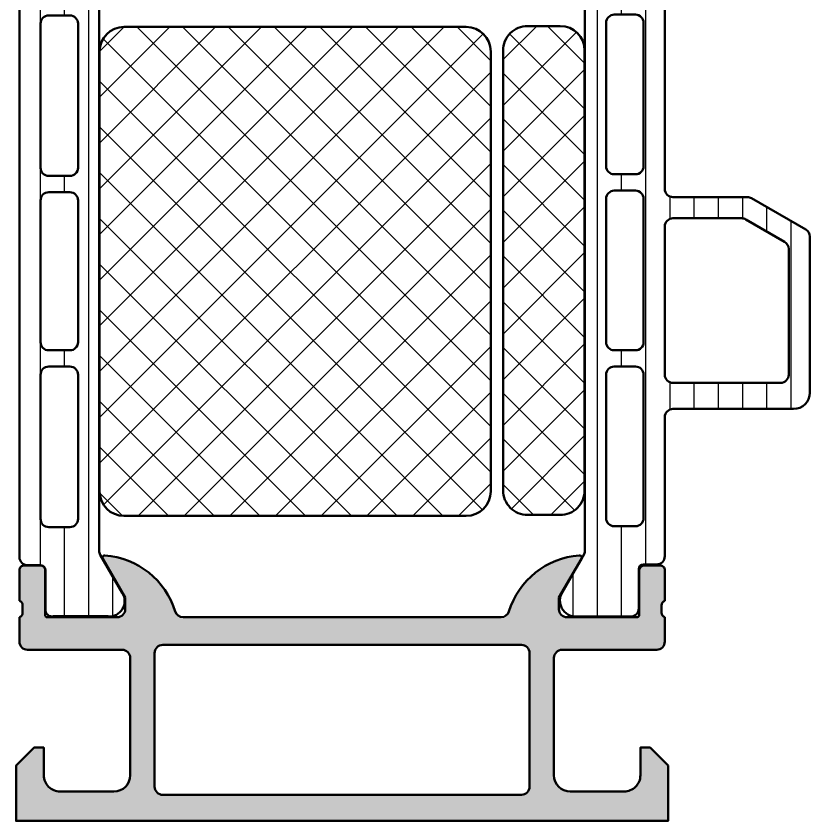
# Model space of a CAD drawing. Extents: x 0 to 69, y 0 to 75.
# Drawn here: x 0 to 48.7, y 0 to 49.39 of the extents above; entities that cross this region are included whole.
import ezdxf

# ---------------------------------------------------------------- set-up
doc = ezdxf.new("R2010")
doc.units = 0
for name, color, linetype, lineweight in [('0S-Alu contour', 7, 'Continuous', 50), ('0S-Alu hatch', 252, 'Continuous', 25), ('0S-Plastic contour', 254, 'Continuous', 50), ('0S-Plastic hatch', 253, 'Continuous', 25), ('0S-PT contour', 91, 'Continuous', 50), ('0S-PT hatch', 103, 'Continuous', 25)]:
    doc.layers.add(name, color=color, linetype=linetype, lineweight=lineweight)
pattern_1 = [(135, (0, 0), (-1.403165018917055, -1.403165018917055), []), (225, (0, 0), (1.403165018917055, -1.403165018917055), [])]
pattern_2 = [(90, (0, 0), (-1.4859, 0), [])]

# ---------------------------------------------------------------- blocks, each defined once
blk = doc.blocks.new('480850__C86DEB85_B54B_4BB6_856E_8B6E13D4E679_')
at = {"layer": '0S-PT hatch'}
h = blk.add_hatch(dxfattribs=at)
h.set_pattern_fill('ANSI37', color=256, scale=0.625, angle=90, style=0)
h.set_pattern_definition(pattern_1)
edge = h.paths.add_edge_path()
edge.add_line((27.61946815250222, 48.72140498782613), (6.619468152502214, 48.72140498782613))
edge.add_arc((6.619468152502213, 47.22140498782613), 1.5, 90, 180)
edge.add_line((5.119468152502213, 47.22140498782613), (5.119468152502213, 20.22140498782613))
edge.add_arc((6.619468152502213, 20.22140498782613), 1.5, 180, 270)
edge.add_line((6.619468152502213, 18.72140498782613), (27.61946815250222, 18.72140498782613))
edge.add_arc((27.61946815250222, 20.22140498782613), 1.5, 270, 360)
edge.add_line((29.11946815250221, 20.22140498782613), (29.11946815250221, 47.22140498782613))
edge.add_arc((27.61946815250222, 47.22140498782613), 1.5, 0, 90)
at = {"layer": '0S-PT contour', "color": 7}
for points in [[(27.61946815250222, 48.72140498782613), (6.619468152502213, 48.72140498782613)], [(5.119468152502213, 47.22140498782613), (5.119468152502213, 20.22140498782613)], [(29.11946815250221, 20.22140498782613), (29.11946815250221, 47.22140498782613)], [(6.619468152502213, 18.72140498782613), (27.61946815250222, 18.72140498782613)]]:
    blk.add_lwpolyline(points, dxfattribs=at)
for centre, start, end in [((6.619468152502213, 47.22140498782613), 90, 180), ((27.61946815250222, 47.22140498782613), 0, 90), ((6.619468152502213, 20.22140498782613), 180, 270), ((27.61946815250222, 20.22140498782613), 270, 0)]:
    blk.add_arc(centre, 1.5, start, end, dxfattribs=at)
blk = doc.blocks.new('391470__F5457137_F1E0_4582_964E_1BFD200EFB5A_')
at = {"layer": '0S-Alu hatch'}
h = blk.add_hatch(color=256, dxfattribs=at)
edge = h.paths.add_edge_path()
edge.add_line((39.80000000000018, 11.00001403045667), (39.80000000000018, 12.50000041892508))
edge.add_ellipse((39.87883659691073, 12.76752152116956), major_axis=(-0.2788955882737116, 0), ratio=1, start_angle=-1.1645893740987958, end_angle=73.5801235805082, ccw=False)
edge.add_line((39.59999861853129, 12.77318993997949), (39.5999986185313, 13.22678393997948))
edge.add_ellipse((39.87886671417449, 13.23244459945653), major_axis=(-0.2789255417371645, 0), ratio=1, start_angle=-73.57540544464592, end_angle=1.162870072884573, ccw=False)
edge.add_line((39.79999961853132, 13.49998793997948), (39.79999961853136, 15.37999893998799))
edge.add_arc((39.49999961853137, 15.379998939988), 0.29999999999999, 0, 90.00000000000136)
edge.add_line((39.49999961853137, 15.67999893998799), (38.52002529948858, 15.67999893998802))
edge.add_arc((38.52002529948858, 15.37999893998801), 0.3000000000000114, 90, 180)
edge.add_line((38.22002529948857, 15.37999893998801), (38.22002529948851, 12.61999729860506))
edge.add_ellipse((38.10002529948851, 12.61999729860507), major_axis=(-0.1200000000000045, 0), ratio=1, start_angle=89.99990065166139, end_angle=180, ccw=False)
edge.add_line((38.10002509141384, 12.49999729860525), (33.8000011665426, 12.50000475465639))
edge.add_ellipse((33.79998828428895, 12.99999187226437), major_axis=(-0.4999871177739289, 0), ratio=1, start_angle=-0.0006019649143240713, end_angle=90.00147623556398, ccw=False)
edge.add_line((33.30000116654261, 12.99999712526388), (33.30000116654263, 13.70000170289859))
edge.add_line((33.30000116654263, 13.70000170289859), (34.68085483830689, 16.09171827501089))
edge.add_arc((34.56246906840998, 16.16006810665604), 0.1367000000000057, 330.000081479616, 454.4727263920607)
edge.add_arc((34.93573310575901, 11.38825965200797), 4.923085062803546, 94.47272639205757, 162.7104472842633)
edge.add_ellipse((29.75769010453852, 13.00000475465612), major_axis=(-0.4999999999996191, 0), ratio=1, start_angle=89.9999999999971, end_angle=162.7104472842605, ccw=False)
edge.add_line((29.7576901045385, 12.5000047546565), (10.24230951399259, 12.50000475465649))
edge.add_ellipse((10.24230951399257, 13.0000047546561), major_axis=(-0.4999999999996092, 0), ratio=1, start_angle=17.289552715738296, end_angle=90.00000000000267, ccw=False)
edge.add_arc((5.064266512772082, 11.38825965200797), 4.923085062803544, 17.28955271573672, 85.52727360794245)
edge.add_arc((5.437530550121104, 16.16006810665604), 0.1366999999999996, 85.52727360793561, 209.9999185203855)
edge.add_line((5.319144780224208, 16.09171827501089), (6.699998451988464, 13.70000170289859))
edge.add_line((6.699998451988464, 13.70000170289859), (6.699998451988478, 12.99999712526187))
edge.add_ellipse((6.200011334242147, 12.99999187226436), major_axis=(-0.4999871177739256, 0), ratio=1, start_angle=89.99852376443499, end_angle=180.0006019649143, ccw=False)
edge.add_line((6.199998451988489, 12.50000475465639), (1.899974527117261, 12.49999729860525))
edge.add_ellipse((1.899974319042581, 12.61999729860507), major_axis=(-0.1200000000000002, 0), ratio=1, start_angle=0, end_angle=90.00009934834151, ccw=False)
edge.add_line((1.77997431904258, 12.61999729860507), (1.779974319042523, 15.37999893998802))
edge.add_arc((1.479974319042514, 15.37999893998801), 0.3000000000000096, 0, 90.0000000000003)
edge.add_line((1.479974319042512, 15.67999893998802), (0.499999999999726, 15.67999893998799))
edge.add_arc((0.499999999999723, 15.379998939988), 0.29999999999999, 89.99999999999945, 180)
edge.add_line((0.1999999999997329, 15.379998939988), (0.1999999999997761, 13.49998793997948))
edge.add_ellipse((0.12113290435661, 13.23244459945653), major_axis=(-0.2789255417371623, 0), ratio=1, start_angle=178.8371299271148, end_angle=253.5754054446464, ccw=False)
edge.add_line((0.4000009999997906, 13.22678393997948), (0.4000009999998048, 12.77318993997949))
edge.add_ellipse((0.1211635534567856, 12.76752153198112), major_axis=(-0.2788950563274062, 0), ratio=1, start_angle=106.4198764194916, end_angle=181.1645893740976, ccw=False)
edge.add_line((0.1999999999998179, 12.50000093998802), (0.2000000000002728, 11.00001403045644))
edge.add_arc((0.7000000000003866, 11.00001403045655), 0.5000000000001137, 180, 269.999999999987)
edge.add_line((0.7000000000002727, 10.50001403045644), (6.500000000000454, 10.50001403045598))
edge.add_ellipse((6.499973327062777, 9.999987357519219), major_axis=(-0.5000266736481755, 0), ratio=1, start_angle=180.0030563303085, end_angle=269.99694366953327, ccw=False)
edge.add_line((6.999999999999545, 10.00001403045551), (6.999999999999545, 2.800016843795674))
edge.add_ellipse((5.999987457678241, 2.800029505327769), major_axis=(-1.000012542401459, 0), ratio=1, start_angle=90.0007186130888, end_angle=179.9992745571189, ccw=False)
edge.add_line((5.999999999999998, 1.800016963004964), (2.700012207031704, 1.800016963004964))
edge.add_ellipse((2.699988454923178, 2.799993210894067), major_axis=(-0.9999762481711911, 0), ratio=1, start_angle=-0.0013540976534045512, end_angle=90.00136092789768, ccw=False)
edge.add_line((1.70001220703125, 2.800016843795173), (1.70001220703125, 4.50001355361951))
edge.add_line((1.70001220703125, 4.50001355361951), (1.09997558593659, 4.500013553619282))
edge.add_line((1.09997558593659, 4.500013553619282), (4.547e-13, 3.400038206099907))
edge.add_line((4.547e-13, 3.400038206099907), (0, 0))
edge.add_line((0, 0), (40.00000000000045, 0))
edge.add_line((40.00000000000045, 0), (40, 3.400038206100816))
edge.add_line((40, 3.400038206100816), (38.90002441406341, 4.500013553619282))
edge.add_line((38.90002441406341, 4.500013553619282), (38.29998779296921, 4.500013553619282))
edge.add_line((38.29998779296921, 4.500013553619282), (38.29998779296921, 2.800016843795447))
edge.add_ellipse((37.30001154507739, 2.799993210893959), major_axis=(-0.9999762481710792, 0), ratio=1, start_angle=89.99863907209578, end_angle=180.0013540976535, ccw=False)
edge.add_line((37.29998779296875, 1.800016963004964), (34.00000000000046, 1.800016963004964))
edge.add_ellipse((34.00001254232199, 2.800029505327545), major_axis=(-1.000012542401235, 0), ratio=1, start_angle=0.0007254428811052094, end_angle=89.99928138692388, ccw=False)
edge.add_line((33.00000000000091, 2.800016843801926), (33.00000000000091, 10.00001403045621))
edge.add_ellipse((33.50002667293801, 9.999987357519336), major_axis=(-0.500026673648511, 0), ratio=1, start_angle=270.00305633050516, end_angle=359.99694366969146, ccw=False)
edge.add_line((33.5, 10.50001403045644), (39.30000000000018, 10.50001403045644))
edge.add_arc((39.29999999999996, 11.00001403045667), 0.5000000000002274, 270.000000000026, 360)
edge = h.paths.add_edge_path()
edge.add_line((8.999999618530182, 10.79999999999995), (31.00000000000091, 10.79999999999995))
edge.add_ellipse((31.0000000000006, 10.3000000000001), major_axis=(-0.4999999999998579, 0), ratio=1, start_angle=180, end_angle=269.9999999999642, ccw=False)
edge.add_line((31.50000000000046, 10.29999999999995), (31.50000000000091, 2.100020014762776))
edge.add_ellipse((31.00000000000091, 2.100020014762776), major_axis=(-0.5, 0), ratio=1, start_angle=90, end_angle=180, ccw=False)
edge.add_line((31.00000000000091, 1.600020014762776), (8.999999618530182, 1.600020014762776))
edge.add_ellipse((8.999996745898267, 2.100017142129735), major_axis=(-0.4999971273752112, 0), ratio=1, start_angle=-0.0003155210582121981, end_angle=90.0003291812609, ccw=False)
edge.add_line((8.499999618530637, 2.100019895553487), (8.499999618530637, 10.30000000000018))
edge.add_ellipse((8.99999961853041, 10.30000000000018), major_axis=(-0.4999999999997727, 0), ratio=1, start_angle=270.00000000002603, end_angle=360, ccw=False)
at = {"layer": '0S-Alu contour', "color": 7}
for points in [[(5.319144780224208, 16.09171827501089), (6.699998451988464, 13.70000170289859), (6.699998451988478, 12.99999712526187)], [(33.30000116654261, 12.99999712526388), (33.30000116654263, 13.70000170289859), (34.68085483830689, 16.09171827501089)], [(0.1999999999997329, 15.379998939988), (0.1999999999997761, 13.49998793997948)], [(1.479974319042512, 15.67999893998802), (0.4999999999997259, 15.67999893998799)], [(1.77997431904258, 12.61999729860507), (1.779974319042523, 15.37999893998802)], [(38.22002529948857, 15.37999893998801), (38.22002529948851, 12.61999729860506)], [(39.49999961853137, 15.67999893998799), (38.52002529948858, 15.67999893998802)], [(39.79999961853132, 13.49998793997948), (39.79999961853136, 15.37999893998799)], [(0.4000009999997906, 13.22678393997948), (0.4000009999998048, 12.77318993997949)], [(39.59999861853129, 12.77318993997949), (39.5999986185313, 13.22678393997948)], [(0.1999999999998179, 12.50000093998802), (0.2000000000002728, 11.00001403045644)], [(6.199998451988489, 12.50000475465639), (1.899974527117261, 12.49999729860525)], [(29.7576901045385, 12.5000047546565), (10.24230951399259, 12.50000475465649)], [(38.10002509141384, 12.49999729860525), (33.8000011665426, 12.50000475465639)], [(39.80000000000018, 11.00001403045667), (39.80000000000018, 12.50000041892508)], [(0.7000000000002727, 10.50001403045644), (6.500000000000454, 10.50001403045598)], [(8.999999618530182, 10.79999999999995), (31.00000000000091, 10.79999999999995)], [(33.5, 10.50001403045644), (39.30000000000018, 10.50001403045644)], [(6.999999999999545, 10.00001403045551), (6.999999999999545, 2.800016843795674)], [(8.499999618530637, 2.100019895553487), (8.499999618530637, 10.30000000000018)], [(31.50000000000046, 10.29999999999995), (31.50000000000091, 2.100020014762776)], [(33.00000000000091, 2.800016843801926), (33.00000000000091, 10.00001403045621)], [(1.70001220703125, 2.800016843795173), (1.70001220703125, 4.50001355361951), (1.09997558593659, 4.500013553619282), (4.547e-13, 3.400038206099907), (0, 0), (40.00000000000045, 0), (40, 3.400038206100816), (38.90002441406341, 4.500013553619282), (38.29998779296921, 4.500013553619282), (38.29998779296921, 2.800016843795447)], [(5.999999999999998, 1.800016963004964), (2.700012207031704, 1.800016963004964)], [(31.00000000000091, 1.600020014762776), (8.999999618530182, 1.600020014762776)], [(37.29998779296875, 1.800016963004964), (34.00000000000046, 1.800016963004964)]]:
    blk.add_lwpolyline(points, dxfattribs=at)
for centre, radius, start, end in [((5.437530550121104, 16.16006810665604), 0.1366999999999996, 85.52727360793561, 209.9999185203855), ((5.064266512772082, 11.38825965200797), 4.923085062803544, 17.28955271573672, 85.52727360794245), ((34.93573310575901, 11.38825965200797), 4.923085062803546, 94.47272639205757, 162.7104472842633), ((34.56246906840998, 16.16006810665604), 0.1367000000000057, 330.000081479616, 94.47272639206066), ((0.499999999999723, 15.379998939988), 0.29999999999999, 89.99999999999945, 180), ((1.479974319042514, 15.37999893998801), 0.3000000000000096, 0, 90.0000000000003), ((38.52002529948858, 15.37999893998801), 0.3000000000000114, 90, 180), ((39.49999961853137, 15.379998939988), 0.29999999999999, 0, 90.00000000000136), ((0.7000000000003866, 11.00001403045655), 0.5000000000001137, 180, 269.999999999987), ((39.29999999999996, 11.00001403045667), 0.5000000000002274, 270.000000000026, 0)]:
    blk.add_arc(centre, radius, start, end, dxfattribs=at)
at = {"layer": '0S-Alu contour', "color": 7, "extrusion": (0, 0, -1)}
for centre, radius, start, end in [((-0.12113290435661, 13.23244459945653), 0.2789255417371623, 106.4245945553536, 181.1628700728853), ((-39.87886671417449, 13.23244459945653), 0.2789255417371645, 358.8371299271154, 73.57540544464598), ((-6.200011334242147, 12.99999187226436), 0.4999871177739256, 179.9993980350857, 270.001476235565), ((-10.24230951399257, 13.0000047546561), 0.4999999999996092, 269.9999999999973, 342.7104472842617), ((-29.75769010453852, 13.00000475465612), 0.4999999999996191, 197.2895527157395, 270.0000000000029), ((-33.79998828428895, 12.99999187226437), 0.499987117773929, 269.998523764436, 0.0006019649143335), ((-0.1211635534567856, 12.76752153198112), 0.2788950563274062, 178.8354106259024, 253.5801235805084), ((-1.899974319042581, 12.61999729860507), 0.1200000000000002, 269.9999006516585, 0), ((-38.10002529948851, 12.61999729860507), 0.1200000000000045, 180, 270.0000993483386), ((-39.87883659691073, 12.76752152116956), 0.2788955882737116, 286.4198764194918, 1.164589374098802), ((-6.499973327062777, 9.999987357519219), 0.5000266736481755, 90.00305633046673, 179.9969436696915), ((-8.99999961853041, 10.30000000000018), 0.4999999999997727, 0, 89.99999999997395), ((-31.0000000000006, 10.3000000000001), 0.4999999999998579, 90.00000000003583, 180), ((-33.50002667293801, 9.999987357519336), 0.500026673648511, 0.0030563303085188, 89.99694366949483), ((-2.699988454923178, 2.799993210894067), 0.9999762481711911, 269.9986390721023, 0.0013540976534197), ((-5.999987457678241, 2.800029505327769), 1.000012542401459, 180.0007254428812, 269.9992813869112), ((-34.00001254232199, 2.800029505327545), 1.000012542401235, 270.0007186130761, 359.9992745571189), ((-37.30001154507739, 2.799993210893959), 0.9999762481710792, 179.9986459023465, 270.0013609279042), ((-8.999996745898267, 2.100017142129735), 0.4999971273752112, 269.9996708187391, 0.0003155210581503), ((-31.00000000000091, 2.100020014762776), 0.5, 180, 270)]:
    blk.add_arc(centre, radius, start, end, dxfattribs=at)
blk = doc.blocks.new('278259__1E640822_5271_4DD2_96CB_6BA0FCC46A5F___A427173F_CD41_413F_9BF4_616A60D7159D_')
at = {"layer": '0S-Plastic hatch'}
h = blk.add_hatch(dxfattribs=at)
h.set_pattern_fill('ANSI31', color=256, scale=0.4680000000000001, angle=45, style=0)
h.set_pattern_definition(pattern_2)
edge = h.paths.add_edge_path()
edge.add_line((44.86602540378232, 38.280002), (40.29999999999788, 38.28000200000001))
edge.add_ellipse((40.29999999999787, 38.78000200000001), major_axis=(-0.4999999999999929, 0), ratio=1, start_angle=0, end_angle=90.0000000000008, ccw=False)
edge.add_line((39.79999999999789, 38.78000200000001), (39.79999999999792, 51.32000200000001))
edge.add_arc((39.31500534626164, 51.32621741793055), 0.4850344787464273, 359.2657698000926, 451.772822856612)
edge.add_line((39.29999999999792, 51.81101973347405), (38.49999999999792, 51.81101973347404))
edge.add_ellipse((38.51589986265247, 52.1265879387514), major_axis=(-0.3159685076307552, 0), ratio=1, start_angle=1.1943399875257796, end_angle=87.11559882400871, ccw=False)
edge.add_line((38.19999999999792, 52.12000200000001), (38.19999999999792, 54.52000200000001))
edge.add_arc((37.77918735354941, 54.55280247580948), 0.4220890363706773, 355.5430600779406, 460.8132327858759)
edge.add_line((37.69999999999792, 54.96739687719696), (34.35655099261494, 54.96739687719697))
edge.add_arc((34.29740552978362, 54.02000200000003), 0.9492392949686216, 86.42768479904498, 211.7852894609867)
edge.add_line((33.4905255888305, 53.52000200000002), (34.83301270189013, 51.19474611167426))
edge.add_ellipse((34.39999999999784, 50.94474611167425), major_axis=(-0.5000000000000692, 0), ratio=1, start_angle=180, end_angle=209.9999999999964, ccw=False)
edge.add_line((34.89999999999791, 50.94474611167427), (34.89999999999783, 16.61525788832578))
edge.add_ellipse((31.95758078183888, 16.93757717040204), major_axis=(-2.960020367326764, 0), ratio=1, start_angle=168.80234837655, end_angle=173.7486152229199, ccw=False)
edge.add_line((34.86125158358074, 16.36275854674668), (33.51876447052108, 14.03750265842093))
edge.add_arc((34.34216939493232, 13.51505902075727), 0.975163075633972, 147.605209744158, 270.8450224824836)
edge.add_line((34.35655099261484, 12.54000200000002), (37.69999999999783, 12.54000200000002))
edge.add_arc((37.69999999999783, 13.04000200000002), 0.5, 270, 360)
edge.add_line((38.19999999999783, 13.04000200000002), (38.19999999999783, 15.44000200000002))
edge.add_ellipse((38.49999999999784, 15.44000200000002), major_axis=(-0.3000000000000043, 0), ratio=1, start_angle=270.00000000000273, end_angle=360, ccw=False)
edge.add_line((38.49999999999783, 15.74000200000002), (39.29999999999784, 15.74000200000002))
edge.add_arc((39.29999999999784, 16.24000200000002), 0.5, 270, 360)
edge.add_line((39.79999999999784, 16.24000200000002), (39.79999999999786, 24.78000200000001))
edge.add_ellipse((40.29999999999785, 24.78000200000002), major_axis=(-0.4999999999999929, 0), ratio=1, start_angle=270, end_angle=360, ccw=False)
edge.add_line((40.29999999999786, 25.28000200000001), (47.69999999999785, 25.280002))
edge.add_arc((47.69999999999785, 26.280002), 1.000000000000003, 270, 360)
edge.add_line((48.69999999999786, 26.280002), (48.69999999999788, 35.85513086940357))
edge.add_arc((48.19999999999788, 35.85513086940357), 0.5000000000000071, 0, 59.99999999999956)
edge.add_line((48.44999999999789, 36.28814357129579), (45.11602540378232, 38.21301470189222))
edge.add_arc((44.86602540378231, 37.78000200000001), 0.5000000000000016, 59.99999999999915, 89.9999999999992)
edge = h.paths.add_edge_path()
edge.add_ellipse((40.29999999999787, 36.48000200000002), major_axis=(-0.5, 0), ratio=1, start_angle=270, end_angle=360, ccw=False)
edge.add_line((40.29999999999787, 36.98000200000001), (44.51769145362186, 36.980002))
edge.add_ellipse((44.51769145362187, 36.480002), major_axis=(-0.5000000000000006, 0), ratio=1, start_angle=240.000000000001, end_angle=270.0000000000008, ccw=False)
edge.add_line((44.76769145362186, 36.91301470189222), (47.14999999999788, 35.53758822134928))
edge.add_ellipse((46.89999999999787, 35.10457551945706), major_axis=(-0.5000000000000071, 0), ratio=1, start_angle=180, end_angle=239.9999999999996, ccw=False)
edge.add_line((47.39999999999787, 35.10457551945706), (47.39999999999787, 27.380002))
edge.add_ellipse((46.89999999999786, 27.380002), major_axis=(-0.5000000000000071, 0), ratio=1, start_angle=90, end_angle=180, ccw=False)
edge.add_line((46.89999999999786, 26.88000199999999), (40.29999999999787, 26.88000200000001))
edge.add_ellipse((40.29999999999787, 27.38000200000001), major_axis=(-0.5, 0), ratio=1, start_angle=0, end_angle=90, ccw=False)
edge.add_line((39.79999999999787, 27.38000200000001), (39.79999999999788, 36.48000200000002))
edge = h.paths.add_edge_path()
edge.add_ellipse((37.9999999999979, 48.98000200000002), major_axis=(-0.5000000000000071, 0), ratio=1, start_angle=180, end_angle=269.9999999999992, ccw=False)
edge.add_line((38.4999999999979, 48.98000200000002), (38.49999999999789, 40.18000200000002))
edge.add_ellipse((37.99999999999789, 40.18000200000002), major_axis=(-0.5, 0), ratio=1, start_angle=90, end_angle=180, ccw=False)
edge.add_line((37.99999999999789, 39.68000200000002), (36.69999999999788, 39.68000200000002))
edge.add_ellipse((36.69999999999788, 40.18000200000002), major_axis=(-0.5, 0), ratio=1, start_angle=0, end_angle=90, ccw=False)
edge.add_line((36.19999999999789, 40.18000200000002), (36.1999999999979, 48.98000200000002))
edge.add_ellipse((36.6999999999979, 48.98000200000002), major_axis=(-0.5, 0), ratio=1, start_angle=269.9999999999992, end_angle=360, ccw=False)
edge.add_line((36.69999999999791, 49.48000200000001), (37.99999999999791, 49.48000200000002))
edge = h.paths.add_edge_path()
edge.add_ellipse((37.99999999999788, 38.18000200000002), major_axis=(-0.5, 0), ratio=1, start_angle=180, end_angle=270, ccw=False)
edge.add_line((38.49999999999788, 38.18000200000002), (38.49999999999787, 29.38000200000002))
edge.add_ellipse((37.99999999999787, 29.38000200000002), major_axis=(-0.5, 0), ratio=1, start_angle=89.9999999999992, end_angle=180, ccw=False)
edge.add_line((37.99999999999786, 28.88000200000002), (36.69999999999787, 28.88000200000002))
edge.add_ellipse((36.69999999999787, 29.38000200000002), major_axis=(-0.5, 0), ratio=1, start_angle=0, end_angle=90, ccw=False)
edge.add_line((36.19999999999786, 29.38000200000002), (36.19999999999788, 38.18000200000002))
edge.add_ellipse((36.69999999999788, 38.18000200000002), major_axis=(-0.5000000000000071, 0), ratio=1, start_angle=270, end_angle=360, ccw=False)
edge.add_line((36.69999999999788, 38.68000200000003), (37.99999999999788, 38.68000200000002))
edge = h.paths.add_edge_path()
edge.add_ellipse((37.99999999999786, 27.38000200000002), major_axis=(-0.5, 0), ratio=1, start_angle=180, end_angle=269.9999999999992, ccw=False)
edge.add_line((38.49999999999786, 27.38000200000002), (38.49999999999784, 18.58000200000002))
edge.add_ellipse((37.99999999999784, 18.58000200000001), major_axis=(-0.5, 0), ratio=1, start_angle=90, end_angle=180, ccw=False)
edge.add_line((37.99999999999784, 18.08000200000001), (36.69999999999784, 18.08000200000002))
edge.add_ellipse((36.69999999999784, 18.58000200000002), major_axis=(-0.5, 0), ratio=1, start_angle=0, end_angle=90, ccw=False)
edge.add_line((36.19999999999784, 18.58000200000002), (36.19999999999786, 27.38000200000002))
edge.add_ellipse((36.69999999999786, 27.38000200000002), major_axis=(-0.5, 0), ratio=1, start_angle=270, end_angle=360, ccw=False)
edge.add_line((36.69999999999786, 27.88000200000002), (37.99999999999786, 27.88000200000002))
at = {"layer": '0S-Alu contour', "color": 7}
for points in [[(36.69999999999791, 49.48000200000001), (37.99999999999791, 49.48000200000002)], [(36.19999999999789, 40.18000200000002), (36.1999999999979, 48.98000200000002)], [(38.4999999999979, 48.98000200000002), (38.49999999999789, 40.18000200000002)], [(37.99999999999789, 39.68000200000002), (36.69999999999788, 39.68000200000002)], [(36.69999999999788, 38.68000200000003), (37.99999999999788, 38.68000200000002)], [(36.19999999999786, 29.38000200000002), (36.19999999999788, 38.18000200000002)], [(38.49999999999788, 38.18000200000002), (38.49999999999787, 29.38000200000002)], [(40.29999999999787, 36.98000200000001), (44.51769145362186, 36.980002)], [(44.76769145362186, 36.91301470189222), (47.14999999999788, 35.53758822134928)], [(39.79999999999787, 27.38000200000001), (39.79999999999788, 36.48000200000002)], [(47.39999999999787, 35.10457551945706), (47.39999999999787, 27.380002)], [(37.99999999999786, 28.88000200000002), (36.69999999999787, 28.88000200000002)], [(36.69999999999786, 27.88000200000002), (37.99999999999786, 27.88000200000002)], [(36.19999999999784, 18.58000200000002), (36.19999999999786, 27.38000200000002)], [(38.49999999999786, 27.38000200000002), (38.49999999999784, 18.58000200000002)], [(46.89999999999786, 26.88000199999999), (40.29999999999787, 26.88000200000001)], [(37.99999999999784, 18.08000200000001), (36.69999999999784, 18.08000200000002)]]:
    blk.add_lwpolyline(points, dxfattribs=at)
at = {"layer": '0S-Alu contour', "color": 7, "extrusion": (0, 0, -1)}
for centre, radius, start, end in [((-36.6999999999979, 48.98000200000002), 0.5, 0, 90.00000000000081), ((-37.9999999999979, 48.98000200000002), 0.5000000000000071, 90.00000000000081, 180), ((-36.69999999999788, 40.18000200000002), 0.5, 270, 0), ((-37.99999999999789, 40.18000200000002), 0.5, 180, 270), ((-36.69999999999788, 38.18000200000002), 0.5000000000000071, 0, 90), ((-37.99999999999788, 38.18000200000002), 0.5, 90, 180), ((-40.29999999999787, 36.48000200000002), 0.5, 0, 90), ((-44.51769145362187, 36.480002), 0.5000000000000006, 89.9999999999992, 119.999999999999), ((-46.89999999999787, 35.10457551945706), 0.5000000000000071, 120.0000000000004, 180), ((-36.69999999999787, 29.38000200000002), 0.5, 270, 0), ((-37.99999999999787, 29.38000200000002), 0.5, 180, 270.0000000000008), ((-36.69999999999786, 27.38000200000002), 0.5, 0, 90), ((-37.99999999999786, 27.38000200000002), 0.5, 90.00000000000081, 180), ((-40.29999999999787, 27.38000200000001), 0.5, 270, 0), ((-46.89999999999786, 27.380002), 0.5000000000000071, 180, 270), ((-36.69999999999784, 18.58000200000002), 0.5, 270, 0), ((-37.99999999999784, 18.58000200000001), 0.5, 180, 270)]:
    blk.add_arc(centre, radius, start, end, dxfattribs=at)
at = {"layer": '0S-Plastic contour', "color": 7}
for points in [[(37.69999999999792, 54.96739687719696), (34.35655099261494, 54.96739687719697)], [(38.19999999999792, 52.12000200000001), (38.19999999999792, 54.52000200000001)], [(33.4905255888305, 53.52000200000002), (34.83301270189013, 51.19474611167426)], [(39.29999999999792, 51.81101973347405), (38.49999999999792, 51.81101973347404)], [(34.89999999999791, 50.94474611167427), (34.89999999999783, 16.61525788832578)], [(39.79999999999789, 38.78000200000001), (39.79999999999792, 51.32000200000001)], [(44.86602540378232, 38.280002), (40.29999999999788, 38.28000200000001)], [(48.44999999999789, 36.28814357129579), (45.11602540378232, 38.21301470189222)], [(48.69999999999786, 26.280002), (48.69999999999788, 35.85513086940357)], [(40.29999999999786, 25.28000200000001), (47.69999999999785, 25.280002)], [(39.79999999999784, 16.24000200000002), (39.79999999999786, 24.78000200000001)], [(34.86125158358074, 16.36275854674668), (33.51876447052108, 14.03750265842093)], [(38.19999999999783, 13.04000200000002), (38.19999999999783, 15.44000200000002)], [(38.49999999999783, 15.74000200000002), (39.29999999999784, 15.74000200000002)], [(34.35655099261484, 12.54000200000002), (37.69999999999783, 12.54000200000002)]]:
    blk.add_lwpolyline(points, dxfattribs=at)
for centre, radius, start, end in [((34.29740552978362, 54.02000200000003), 0.9492392949686216, 86.42768479904498, 211.7852894609867), ((37.77918735354941, 54.55280247580948), 0.4220890363706773, 355.5430600779406, 100.8132327858759), ((39.31500534626164, 51.32621741793055), 0.4850344787464273, 359.2657698000926, 91.77282285661208), ((44.86602540378231, 37.78000200000001), 0.5000000000000016, 59.99999999999915, 89.9999999999992), ((48.19999999999788, 35.85513086940357), 0.5000000000000071, 0, 59.99999999999956), ((47.69999999999785, 26.280002), 1.000000000000003, 270, 0), ((39.29999999999784, 16.24000200000002), 0.5, 270, 0), ((34.34216939493232, 13.51505902075727), 0.975163075633972, 147.605209744158, 270.8450224824836), ((37.69999999999783, 13.04000200000002), 0.5, 270, 0)]:
    blk.add_arc(centre, radius, start, end, dxfattribs=at)
at = {"layer": '0S-Plastic contour', "color": 7, "extrusion": (0, 0, -1)}
for centre, radius, start, end in [((-38.51589986265247, 52.1265879387514), 0.3159685076307552, 272.8844011759913, 358.8056600124742), ((-34.39999999999784, 50.94474611167425), 0.5000000000000692, 150.0000000000036, 180), ((-40.29999999999787, 38.78000200000001), 0.4999999999999929, 269.9999999999992, 0), ((-40.29999999999785, 24.78000200000002), 0.4999999999999929, 0, 90), ((-31.95758078183888, 16.93757717040204), 2.960020367326764, 186.2513847770802, 191.1976516234501), ((-38.49999999999784, 15.44000200000002), 0.3000000000000043, 0, 89.99999999999729)]:
    blk.add_arc(centre, radius, start, end, dxfattribs=at)
blk = doc.blocks.new('278259__F0711DC6_B900_4609_BF3B_02A57AA5C99F___1B6E4D3F_51AE_4772_84DB_3B3A2C9BD6F6_')
at = {"layer": '0S-Plastic hatch'}
h = blk.add_hatch(dxfattribs=at)
h.set_pattern_fill('ANSI31', color=256, scale=0.4680000000000001, angle=45, style=0)
h.set_pattern_definition(pattern_2)
edge = h.paths.add_edge_path()
edge.add_ellipse((0.7000000000203944, 51.27007007251656), major_axis=(-0.5000000000000097, 0), ratio=1, start_angle=270.0000000000005, end_angle=360, ccw=False)
edge.add_line((0.70000000002039, 51.77007007251657), (1.500000000020388, 51.77007007251657))
edge.add_arc((1.50000000002039, 52.07007007251656), 0.29999999999999, 269.9999999999996, 360)
edge.add_line((1.80000000002038, 52.07007007251656), (1.800000000020386, 54.47007007251658))
edge.add_ellipse((2.300000000020386, 54.47007007251658), major_axis=(-0.5000000000000006, 0), ratio=1, start_angle=269.99999999999966, end_angle=360, ccw=False)
edge.add_line((2.300000000020389, 54.97007007251657), (5.650000000020379, 54.97007007251657))
edge.add_ellipse((5.659430644387473, 53.98642471486074), major_axis=(-0.9836905645023982, 0), ratio=1, start_angle=148.5315411172893, end_angle=270.54930322325924, ccw=False)
edge.add_line((6.498447544286539, 53.47290960468889), (5.149409438609889, 51.13630706431047))
edge.add_arc((6.128440767080086, 50.81373903696935), 1.03080185990755, 161.7641518200433, 176.1212704525646)
edge.add_line((5.100000000020378, 50.88346753213814), (5.100000000020394, 16.57667261289499))
edge.add_arc((5.600000000020373, 16.576672612895), 0.4999999999999787, 180, 210.0000000000018)
edge.add_line((5.16698729812818, 16.326672612895), (6.51602540380483, 13.99007007251656))
edge.add_ellipse((5.722310917686622, 13.49007007251657), major_axis=(-0.9380739232458619, 0), ratio=1, start_angle=85.5790003624299, end_angle=212.2088540924035, ccw=False)
edge.add_line((5.650000000020377, 12.5547873256105), (2.300000000020396, 12.5547873256105))
edge.add_ellipse((2.2053347927806, 12.95085845979298), major_axis=(-0.4072270187430427, 0), ratio=1, start_angle=-5.525532638280993, end_angle=103.44212130344198, ccw=False)
edge.add_line((1.80000000002039, 12.99007007251655), (1.800000000020394, 15.39007007251656))
edge.add_arc((1.500000000020381, 15.39007007251656), 0.3000000000000127, 0, 90)
edge.add_line((1.500000000020381, 15.69007007251658), (0.7000000000203942, 15.69007007251656))
edge.add_ellipse((0.7000000000203953, 16.19007007251656), major_axis=(-0.5000000000000018, 0), ratio=1, start_angle=0, end_angle=89.99999999999989, ccw=False)
edge.add_line((0.2000000000203936, 16.19007007251656), (0.2000000000203847, 51.27007007251656))
edge = h.paths.add_edge_path()
edge.add_arc((3.300000000020388, 27.38007007251657), 0.5, 0, 90)
edge.add_line((3.300000000020388, 27.88007007251657), (2.000000000020388, 27.88007007251657))
edge.add_arc((2.000000000020388, 27.38007007251657), 0.5, 90, 180)
edge.add_line((1.500000000020388, 27.38007007251657), (1.500000000020389, 18.53007007251656))
edge.add_arc((2.000000000020389, 18.53007007251656), 0.5, 180, 270)
edge.add_line((2.000000000020389, 18.03007007251656), (3.300000000020389, 18.03007007251656))
edge.add_arc((3.300000000020389, 18.53007007251656), 0.5, 270, 360)
edge.add_line((3.800000000020389, 18.53007007251656), (3.800000000020388, 27.38007007251657))
edge = h.paths.add_edge_path()
edge.add_arc((2.000000000020389, 48.93007007251657), 0.5, 90, 180)
edge.add_line((1.500000000020389, 48.93007007251657), (1.500000000020388, 40.08007007251657))
edge.add_arc((2.000000000020388, 40.08007007251657), 0.5, 180, 270)
edge.add_line((2.000000000020388, 39.58007007251657), (3.300000000020388, 39.58007007251657))
edge.add_arc((3.300000000020388, 40.08007007251657), 0.5, 270, 360)
edge.add_line((3.800000000020388, 40.08007007251657), (3.800000000020388, 48.93007007251657))
edge.add_arc((3.300000000020389, 48.93007007251657), 0.4999999999999996, 0, 89.99999999999994)
edge.add_line((3.300000000020389, 49.43007007251657), (2.000000000020389, 49.43007007251657))
edge = h.paths.add_edge_path()
edge.add_arc((3.300000000020387, 38.08007007251657), 0.5, 0, 90)
edge.add_line((3.300000000020387, 38.58007007251657), (2.000000000020386, 38.58007007251657))
edge.add_arc((2.000000000020386, 38.08007007251657), 0.5, 90, 180)
edge.add_line((1.500000000020386, 38.08007007251657), (1.500000000020387, 29.38007007251657))
edge.add_arc((2.000000000020387, 29.38007007251657), 0.5, 180, 270)
edge.add_line((2.000000000020387, 28.88007007251657), (3.300000000020388, 28.88007007251657))
edge.add_arc((3.300000000020388, 29.38007007251657), 0.5, 270, 360)
edge.add_line((3.800000000020388, 29.38007007251657), (3.800000000020387, 38.08007007251657))
at = {"layer": '0S-Alu contour', "color": 7}
for points in [[(3.300000000020389, 49.43007007251657), (2.000000000020389, 49.43007007251657)], [(1.500000000020389, 48.93007007251657), (1.500000000020388, 40.08007007251657)], [(3.800000000020388, 40.08007007251657), (3.800000000020388, 48.93007007251657)], [(2.000000000020388, 39.58007007251657), (3.300000000020388, 39.58007007251657)], [(3.300000000020387, 38.58007007251657), (2.000000000020386, 38.58007007251657)], [(1.500000000020386, 38.08007007251657), (1.500000000020387, 29.38007007251657)], [(3.800000000020388, 29.38007007251657), (3.800000000020387, 38.08007007251657)], [(2.000000000020387, 28.88007007251657), (3.300000000020388, 28.88007007251657)], [(3.300000000020388, 27.88007007251657), (2.000000000020388, 27.88007007251657)], [(1.500000000020388, 27.38007007251657), (1.500000000020389, 18.53007007251656)], [(3.800000000020389, 18.53007007251656), (3.800000000020388, 27.38007007251657)], [(2.000000000020389, 18.03007007251656), (3.300000000020389, 18.03007007251656)]]:
    blk.add_lwpolyline(points, dxfattribs=at)
for centre, radius, start, end in [((2.000000000020389, 48.93007007251657), 0.5, 90, 180), ((3.300000000020389, 48.93007007251657), 0.4999999999999996, 0, 89.99999999999994), ((2.000000000020388, 40.08007007251657), 0.5, 180, 270), ((3.300000000020388, 40.08007007251657), 0.5, 270, 0), ((2.000000000020386, 38.08007007251657), 0.5, 90, 180), ((3.300000000020387, 38.08007007251657), 0.5, 0, 90), ((2.000000000020387, 29.38007007251657), 0.5, 180, 270), ((3.300000000020388, 29.38007007251657), 0.5, 270, 0), ((2.000000000020388, 27.38007007251657), 0.5, 90, 180), ((3.300000000020388, 27.38007007251657), 0.5, 0, 90), ((2.000000000020389, 18.53007007251656), 0.5, 180, 270), ((3.300000000020389, 18.53007007251656), 0.5, 270, 0)]:
    blk.add_arc(centre, radius, start, end, dxfattribs=at)
at = {"layer": '0S-Plastic contour', "color": 7}
for points in [[(2.300000000020389, 54.97007007251657), (5.650000000020379, 54.97007007251657)], [(1.80000000002038, 52.07007007251656), (1.800000000020386, 54.47007007251658)], [(6.498447544286539, 53.47290960468889), (5.149409438609889, 51.13630706431047)], [(0.70000000002039, 51.77007007251657), (1.500000000020388, 51.77007007251657)], [(0.2000000000203936, 16.19007007251656), (0.2000000000203847, 51.27007007251656)], [(5.100000000020378, 50.88346753213814), (5.100000000020394, 16.57667261289499)], [(5.16698729812818, 16.326672612895), (6.51602540380483, 13.99007007251656)], [(1.500000000020381, 15.69007007251658), (0.7000000000203942, 15.69007007251656)], [(1.80000000002039, 12.99007007251655), (1.800000000020394, 15.39007007251656)], [(5.650000000020377, 12.5547873256105), (2.300000000020396, 12.5547873256105)]]:
    blk.add_lwpolyline(points, dxfattribs=at)
at = {"layer": '0S-Plastic contour', "color": 7, "extrusion": (0, 0, -1)}
for centre, radius, start, end in [((-2.300000000020386, 54.47007007251658), 0.5000000000000006, 0, 90.00000000000036), ((-5.659430644387473, 53.98642471486074), 0.9836905645023982, 89.45069677674078, 211.4684588827108), ((-0.7000000000203944, 51.27007007251656), 0.5000000000000097, 0, 89.99999999999947), ((-0.7000000000203953, 16.19007007251656), 0.5000000000000018, 270.0000000000001, 0), ((-5.722310917686622, 13.49007007251657), 0.9380739232458619, 147.7911459075965, 274.4209996375701), ((-2.2053347927806, 12.95085845979298), 0.4072270187430427, 256.557878696558, 5.525532638281009)]:
    blk.add_arc(centre, radius, start, end, dxfattribs=at)
at = {"layer": '0S-Plastic contour', "color": 7}
for centre, radius, start, end in [((1.50000000002039, 52.07007007251656), 0.29999999999999, 269.9999999999996, 0), ((6.128440767080086, 50.81373903696935), 1.03080185990755, 161.7641518200433, 176.1212704525646), ((5.600000000020373, 16.576672612895), 0.4999999999999787, 180, 210.0000000000018), ((1.500000000020381, 15.39007007251656), 0.3000000000000127, 0, 90)]:
    blk.add_arc(centre, radius, start, end, dxfattribs=at)
blk = doc.blocks.new('480850__70117597_7AAC_4717_939E_B5C423C12F06_')
at = {"layer": '0S-PT hatch'}
h = blk.add_hatch(dxfattribs=at)
h.set_pattern_fill('ANSI37', color=256, scale=0.625, angle=90, style=0)
h.set_pattern_definition(pattern_1)
edge = h.paths.add_edge_path()
edge.add_line((31.3799999999979, 48.78000200000003), (33.3799999999979, 48.78000200000002))
edge.add_ellipse((33.37999999999787, 47.28000200000001), major_axis=(-1.500000000000013, 0), ratio=1, start_angle=180, end_angle=269.9999999999989, ccw=False)
edge.add_line((34.87999999999789, 47.28000200000001), (34.87999999999785, 20.28000200000002))
edge.add_ellipse((33.37999999999785, 20.28000200000002), major_axis=(-1.5, 0), ratio=1, start_angle=89.99999999999977, end_angle=180, ccw=False)
edge.add_line((33.37999999999784, 18.78000200000002), (31.37999999999785, 18.78000200000003))
edge.add_ellipse((31.37999999999783, 20.28000200000002), major_axis=(-1.499999999999985, 0), ratio=1, start_angle=0, end_angle=90.00000000000068, ccw=False)
edge.add_line((29.87999999999784, 20.28000200000002), (29.8799999999979, 47.28000200000002))
edge.add_ellipse((31.37999999999789, 47.28000200000002), major_axis=(-1.499999999999992, 0), ratio=1, start_angle=269.9999999999997, end_angle=360, ccw=False)
at = {"layer": '0S-PT contour', "color": 7}
for points in [[(31.3799999999979, 48.78000200000003), (33.3799999999979, 48.78000200000002)], [(29.87999999999784, 20.28000200000002), (29.8799999999979, 47.28000200000002)], [(34.87999999999789, 47.28000200000001), (34.87999999999785, 20.28000200000002)], [(33.37999999999784, 18.78000200000002), (31.37999999999785, 18.78000200000003)]]:
    blk.add_lwpolyline(points, dxfattribs=at)
at = {"layer": '0S-PT contour', "color": 7, "extrusion": (0, 0, -1)}
for centre, radius, start, end in [((-31.37999999999789, 47.28000200000002), 1.499999999999992, 0, 90.00000000000028), ((-33.37999999999787, 47.28000200000001), 1.500000000000014, 90.0000000000011, 180), ((-31.37999999999783, 20.28000200000002), 1.499999999999985, 269.9999999999993, 0), ((-33.37999999999785, 20.28000200000002), 1.5, 180, 270.0000000000002)]:
    blk.add_arc(centre, radius, start, end, dxfattribs=at)
blk = doc.blocks.new('480850__5A8C0FDF_414E_44E3_A7AD_8719248BF3D7_')
at = {"layer": '0S-Alu contour', "color": 7}
blk.add_blockref('391470__F5457137_F1E0_4582_964E_1BFD200EFB5A_', (0, 0), dxfattribs=at)
at = {"layer": '0S-Plastic contour', "color": 7}
for name in ['278259__F0711DC6_B900_4609_BF3B_02A57AA5C99F___1B6E4D3F_51AE_4772_84DB_3B3A2C9BD6F6_', '278259__1E640822_5271_4DD2_96CB_6BA0FCC46A5F___A427173F_CD41_413F_9BF4_616A60D7159D_']:
    blk.add_blockref(name, (0, 0), dxfattribs=at)
at = {"layer": '0S-PT contour', "color": 7}
for name in ['480850__C86DEB85_B54B_4BB6_856E_8B6E13D4E679_', '480850__70117597_7AAC_4717_939E_B5C423C12F06_']:
    blk.add_blockref(name, (0, 0), dxfattribs=at)

msp = doc.modelspace()

# ---------------------------------------------------------------- block references
at = {"layer": '0S-Alu contour', "color": 7}
msp.add_blockref('480850__5A8C0FDF_414E_44E3_A7AD_8719248BF3D7_', (0, 0), dxfattribs=at)

doc.saveas('drawing.dxf')
